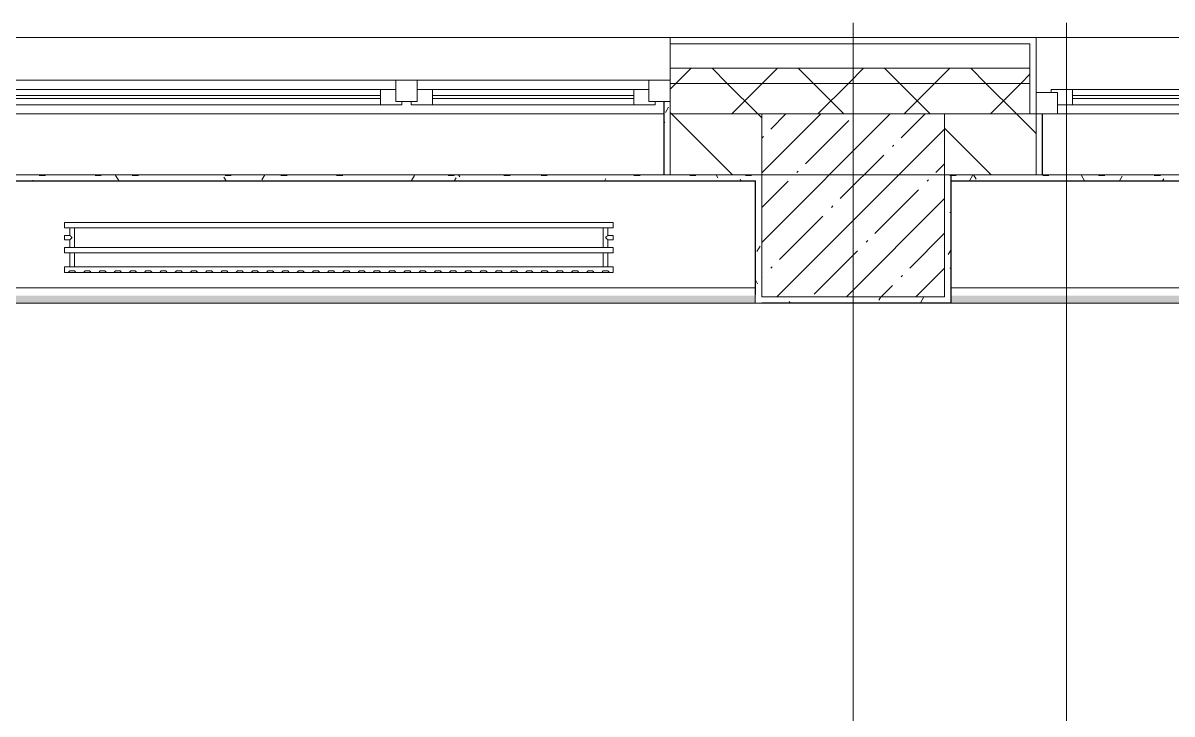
# Model space of a CAD drawing. Header units: millimetres. Extents: x -164500 to 426394, y -23753 to 102118.
# Drawn here: x 206509 to 210278, y 99671 to 101937 of the extents above; entities that cross this region are included whole.
import ezdxf

# ---------------------------------------------------------------- set-up
doc = ezdxf.new("R2010")
doc.units = ezdxf.units.MM
doc.layers.add('A-AREA-PATT-2', color=7, linetype='Continuous', lineweight=5, true_color=0xcde0ef, transparency=1)
for name, color, linetype, lineweight in [('A-FLOR', 7, 'Continuous', 9), ('A-GLAZ', 7, 'Continuous', 9), ('A-GLAZ-1', 7, 'Continuous', 5), ('A-WALL', 7, 'Continuous', 5), ('I-WALL', 7, 'Continuous', 5), ('S-COLS-1', 7, 'Continuous', 5), ('Оси', 7, 'Continuous', 9)]:
    doc.layers.add(name, color=color, linetype=linetype, lineweight=lineweight)
for name, color, linetype, lineweight, true_color in [('A-WALL-1', 9, 'Continuous', 5, 0x808080), ('A-WALL-FNSH-1', 9, 'Continuous', 5, 0x808080), ('M-EQPM-1', 7, 'Continuous', 9, 0xb2b2b2)]:
    doc.layers.add(name, color=color, linetype=linetype, lineweight=lineweight, true_color=true_color)
pattern_1 = [(45, (148772.12, 0), (-141.42136, 141.42136), []), (135, (148772.12, 0), (-141.42136, -141.42136), [])]
pattern_2 = [(0, (148772.123, 0), (243.84, 60.96), [20.117, -162.763, 20.117, -162.763, -975.36]), (0, (148772.123, 0), (243.84, 60.96), [-365.76, 20.117, -345.643, 20.117, -162.763, -426.72]), (0, (148772.123, 0), (243.84, 60.96), [-914.4, 20.117, -101.803, 20.117, -284.683]), (120, (148863.563, 30.48), (-174.71291, 180.691634), [20.117, -162.763, 20.117, -162.763, -975.36]), (120, (148863.563, 30.48), (-174.71291, 180.691634), [-365.76, 20.117, -345.643, 20.117, -162.763, -426.72]), (120, (148863.563, 30.48), (-174.71291, 180.691634), [-914.4, 20.117, -101.803, 20.117, -284.683]), (240, (148894.043, 152.4), (-69.12709, -241.651634), [20.117, -162.763, 20.117, -162.763, -975.36]), (240, (148894.043, 152.4), (-69.12709, -241.651634), [-365.76, 20.117, -345.643, 20.117, -162.763, -426.72]), (240, (148894.043, 152.4), (-69.12709, -241.651634), [-914.4, 20.117, -101.803, 20.117, -284.683])]

# ---------------------------------------------------------------- blocks, each defined once
blk = doc.blocks.new('120_Окно_СКБ_2Ст - 120_Окно_СКБ_2Ст 2700х2500 _мал створка справа_ 2-23206922-Объем проектирования 2 этажа')
at = {"layer": 'A-GLAZ'}
for p, q in [((-1350, -75), (-1350, -5)), ((-1350, -5), (-1280, -5)), ((-1280, -5), (-1280, -75)), ((450, -35), (-1280, -35)), ((-1280, -35), (-1280, -75)), ((-1230, -85), (-1230, -35)), ((400, -85), (400, -35)), ((450, -75), (450, -5)), ((450, -5), (520, -5)), ((450, -75), (450, -35)), ((520, -5), (520, -75)), ((1280, -35), (520, -35)), ((520, -35), (520, -75)), ((570, -85), (570, -35)), ((1230, -85), (1230, -35)), ((1280, -75), (1280, -5)), ((1280, -5), (1350, -5)), ((1280, -75), (1280, -35)), ((1350, -5), (1350, -75)), ((-1280, -75), (-1350, -75)), ((-1280, -75), (-1300, -75)), ((-1300, -75), (-1300, -85)), ((520, -75), (450, -75)), ((470, -75), (450, -75)), ((470, -85), (470, -75)), ((520, -75), (500, -75)), ((500, -75), (500, -85)), ((1350, -75), (1280, -75)), ((1300, -75), (1280, -75)), ((1300, -85), (1300, -75)), ((-1300, -85), (470, -85)), ((470, -85), (-1300, -85)), ((500, -85), (1300, -85)), ((1300, -85), (500, -85))]:
    blk.add_line(p, q, dxfattribs=at)
at = {"layer": 'A-GLAZ-1'}
for p, q in [((1350, -5), (-1350, -5)), ((-1330, -75), (-1301.9, -75)), ((-1230, -55), (400, -55)), ((400, -65), (-1230, -65)), ((470, -75), (500, -75)), ((570, -55), (1230, -55)), ((1230, -65), (570, -65)), ((1300, -75), (1330, -75))]:
    blk.add_line(p, q, dxfattribs=at)
blk = doc.blocks.new('120_Окно_СКБ_2Ст - 120_Окно_СКБ_2Ст 3100х2500 _мал_створка слева_-22274797-Объем проектирования 2 этажа')
at = {"layer": 'A-GLAZ'}
for p, q in [((-1550, 45), (-1550, 115)), ((-1550, 115), (-1480, 115)), ((-1480, 115), (-1480, 45)), ((650, 45), (650, 115)), ((650, 115), (720, 115)), ((720, 115), (720, 45)), ((1480, 45), (1480, 115)), ((1480, 115), (1550, 115)), ((1550, 115), (1550, 45)), ((650, 85), (-1480, 85)), ((-1480, 85), (-1480, 45)), ((-1430, 35), (-1430, 85)), ((600, 35), (600, 85)), ((650, 45), (650, 85)), ((1480, 85), (720, 85)), ((720, 85), (720, 45)), ((770, 35), (770, 85)), ((1430, 35), (1430, 85)), ((1480, 45), (1480, 85)), ((-1480, 45), (-1550, 45)), ((-1480, 45), (-1500, 45)), ((-1500, 45), (-1500, 35)), ((720, 45), (650, 45)), ((670, 45), (650, 45)), ((670, 35), (670, 45)), ((720, 45), (700, 45)), ((700, 45), (700, 35)), ((1550, 45), (1480, 45)), ((1500, 45), (1480, 45)), ((1500, 35), (1500, 45)), ((-1500, 35), (670, 35)), ((670, 35), (-1500, 35)), ((700, 35), (1500, 35)), ((1500, 35), (700, 35))]:
    blk.add_line(p, q, dxfattribs=at)
at = {"layer": 'A-GLAZ-1'}
for p, q in [((1530, 115), (-1530, 115)), ((-1550, 45), (-1500, 45)), ((-1430, 65), (600, 65)), ((600, 55), (-1430, 55)), ((670, 45), (700, 45)), ((770, 65), (1430, 65)), ((1430, 55), (770, 55)), ((1500, 45), (1550, 45))]:
    blk.add_line(p, q, dxfattribs=at)
blk = doc.blocks.new('radiator_prado_classic_z_tip_30_po exemplyaru - Classic Z Тип 30-500-V452-Объем проектирования 2 этажа')
at = {"layer": 'M-EQPM-1'}
for p, q in [((0, 228), (0, 210)), ((1800, 228), (0, 228)), ((0, 210), (0, 228)), ((0, 228), (12.5, 228)), ((12.5, 228), (37.5, 228)), ((37.5, 228), (12.5, 228)), ((12.5, 228), (37.5, 228)), ((12.5, 228), (17.5, 223)), ((12.5, 228), (17.5, 223)), ((32.5, 223), (37.5, 228)), ((37.5, 228), (32.5, 223)), ((37.5, 228), (62.5, 228)), ((62.5, 228), (87.5, 228)), ((87.5, 228), (62.5, 228)), ((62.5, 228), (87.5, 228)), ((62.5, 228), (67.5, 223)), ((62.5, 228), (67.5, 223)), ((82.5, 223), (87.5, 228)), ((87.5, 228), (82.5, 223)), ((87.5, 228), (112.5, 228)), ((112.5, 228), (137.5, 228)), ((137.5, 228), (112.5, 228)), ((112.5, 228), (137.5, 228)), ((112.5, 228), (117.5, 223)), ((112.5, 228), (117.5, 223)), ((132.5, 223), (137.5, 228)), ((137.5, 228), (132.5, 223)), ((137.5, 228), (162.5, 228)), ((162.5, 228), (187.5, 228)), ((187.5, 228), (162.5, 228)), ((162.5, 228), (187.5, 228)), ((162.5, 228), (167.5, 223)), ((162.5, 228), (167.5, 223)), ((182.5, 223), (187.5, 228)), ((187.5, 228), (182.5, 223)), ((187.5, 228), (212.5, 228)), ((212.5, 228), (237.5, 228)), ((237.5, 228), (212.5, 228)), ((212.5, 228), (237.5, 228)), ((212.5, 228), (217.5, 223)), ((212.5, 228), (217.5, 223)), ((232.5, 223), (237.5, 228)), ((237.5, 228), (232.5, 223)), ((237.5, 228), (262.5, 228)), ((262.5, 228), (287.5, 228)), ((287.5, 228), (262.5, 228)), ((262.5, 228), (287.5, 228)), ((262.5, 228), (267.5, 223)), ((262.5, 228), (267.5, 223)), ((282.5, 223), (287.5, 228)), ((287.5, 228), (282.5, 223)), ((287.5, 228), (312.5, 228)), ((312.5, 228), (337.5, 228)), ((337.5, 228), (312.5, 228)), ((312.5, 228), (337.5, 228)), ((312.5, 228), (317.5, 223)), ((312.5, 228), (317.5, 223)), ((332.5, 223), (337.5, 228)), ((337.5, 228), (332.5, 223)), ((337.5, 228), (362.5, 228)), ((362.5, 228), (387.5, 228)), ((387.5, 228), (362.5, 228)), ((362.5, 228), (387.5, 228)), ((362.5, 228), (367.5, 223)), ((362.5, 228), (367.5, 223)), ((382.5, 223), (387.5, 228)), ((387.5, 228), (382.5, 223)), ((387.5, 228), (412.5, 228)), ((412.5, 228), (437.5, 228)), ((437.5, 228), (412.5, 228)), ((412.5, 228), (437.5, 228)), ((412.5, 228), (417.5, 223)), ((412.5, 228), (417.5, 223)), ((432.5, 223), (437.5, 228)), ((437.5, 228), (432.5, 223)), ((437.5, 228), (462.5, 228)), ((462.5, 228), (487.5, 228)), ((487.5, 228), (462.5, 228)), ((462.5, 228), (487.5, 228)), ((462.5, 228), (467.5, 223)), ((462.5, 228), (467.5, 223)), ((482.5, 223), (487.5, 228)), ((487.5, 228), (482.5, 223)), ((487.5, 228), (512.5, 228)), ((512.5, 228), (537.5, 228)), ((537.5, 228), (512.5, 228)), ((512.5, 228), (537.5, 228)), ((512.5, 228), (517.5, 223)), ((512.5, 228), (517.5, 223)), ((532.5, 223), (537.5, 228)), ((537.5, 228), (532.5, 223)), ((537.5, 228), (562.5, 228)), ((562.5, 228), (587.5, 228)), ((587.5, 228), (562.5, 228)), ((562.5, 228), (587.5, 228)), ((562.5, 228), (567.5, 223)), ((562.5, 228), (567.5, 223)), ((582.5, 223), (587.5, 228)), ((587.5, 228), (582.5, 223)), ((587.5, 228), (612.5, 228)), ((612.5, 228), (637.5, 228)), ((637.5, 228), (612.5, 228)), ((612.5, 228), (637.5, 228)), ((612.5, 228), (617.5, 223)), ((612.5, 228), (617.5, 223)), ((632.5, 223), (637.5, 228)), ((637.5, 228), (632.5, 223)), ((637.5, 228), (662.5, 228)), ((662.5, 228), (687.5, 228)), ((687.5, 228), (662.5, 228)), ((662.5, 228), (687.5, 228)), ((662.5, 228), (667.5, 223)), ((662.5, 228), (667.5, 223)), ((682.5, 223), (687.5, 228)), ((687.5, 228), (682.5, 223)), ((687.5, 228), (712.5, 228)), ((712.5, 228), (737.5, 228)), ((737.5, 228), (712.5, 228)), ((712.5, 228), (737.5, 228)), ((712.5, 228), (717.5, 223)), ((712.5, 228), (717.5, 223)), ((732.5, 223), (737.5, 228)), ((737.5, 228), (732.5, 223)), ((737.5, 228), (762.5, 228)), ((762.5, 228), (787.5, 228)), ((787.5, 228), (762.5, 228)), ((762.5, 228), (787.5, 228)), ((762.5, 228), (767.5, 223)), ((762.5, 228), (767.5, 223)), ((782.5, 223), (787.5, 228)), ((787.5, 228), (782.5, 223)), ((787.5, 228), (812.5, 228)), ((812.5, 228), (837.5, 228)), ((837.5, 228), (812.5, 228)), ((812.5, 228), (837.5, 228)), ((812.5, 228), (817.5, 223)), ((812.5, 228), (817.5, 223)), ((832.5, 223), (837.5, 228)), ((837.5, 228), (832.5, 223)), ((837.5, 228), (862.5, 228)), ((862.5, 228), (887.5, 228)), ((887.5, 228), (862.5, 228)), ((862.5, 228), (887.5, 228)), ((862.5, 228), (867.5, 223)), ((862.5, 228), (867.5, 223)), ((882.5, 223), (887.5, 228)), ((887.5, 228), (882.5, 223)), ((887.5, 228), (912.5, 228)), ((912.5, 228), (937.5, 228)), ((937.5, 228), (912.5, 228)), ((912.5, 228), (937.5, 228)), ((912.5, 228), (917.5, 223)), ((912.5, 228), (917.5, 223)), ((932.5, 223), (937.5, 228)), ((937.5, 228), (932.5, 223)), ((937.5, 228), (962.5, 228)), ((962.5, 228), (987.5, 228)), ((987.5, 228), (962.5, 228)), ((962.5, 228), (987.5, 228)), ((962.5, 228), (967.5, 223)), ((962.5, 228), (967.5, 223)), ((982.5, 223), (987.5, 228)), ((987.5, 228), (982.5, 223)), ((987.5, 228), (1012.5, 228)), ((1012.5, 228), (1037.5, 228)), ((1037.5, 228), (1012.5, 228)), ((1012.5, 228), (1037.5, 228)), ((1012.5, 228), (1017.5, 223)), ((1012.5, 228), (1017.5, 223)), ((1032.5, 223), (1037.5, 228)), ((1037.5, 228), (1032.5, 223)), ((1037.5, 228), (1062.5, 228)), ((1062.5, 228), (1087.5, 228)), ((1087.5, 228), (1062.5, 228)), ((1062.5, 228), (1087.5, 228)), ((1062.5, 228), (1067.5, 223)), ((1062.5, 228), (1067.5, 223)), ((1082.5, 223), (1087.5, 228)), ((1087.5, 228), (1082.5, 223)), ((1087.5, 228), (1112.5, 228)), ((1112.5, 228), (1137.5, 228)), ((1137.5, 228), (1112.5, 228)), ((1112.5, 228), (1137.5, 228)), ((1112.5, 228), (1117.5, 223)), ((1112.5, 228), (1117.5, 223)), ((1132.5, 223), (1137.5, 228)), ((1137.5, 228), (1132.5, 223)), ((1137.5, 228), (1162.5, 228)), ((1162.5, 228), (1187.5, 228)), ((1187.5, 228), (1162.5, 228)), ((1162.5, 228), (1187.5, 228)), ((1162.5, 228), (1167.5, 223)), ((1162.5, 228), (1167.5, 223)), ((1182.5, 223), (1187.5, 228)), ((1187.5, 228), (1182.5, 223)), ((1187.5, 228), (1212.5, 228)), ((1212.5, 228), (1237.5, 228)), ((1237.5, 228), (1212.5, 228)), ((1212.5, 228), (1237.5, 228)), ((1212.5, 228), (1217.5, 223)), ((1212.5, 228), (1217.5, 223)), ((1232.5, 223), (1237.5, 228)), ((1237.5, 228), (1232.5, 223)), ((1237.5, 228), (1262.5, 228)), ((1262.5, 228), (1287.5, 228)), ((1287.5, 228), (1262.5, 228)), ((1262.5, 228), (1287.5, 228)), ((1262.5, 228), (1267.5, 223)), ((1262.5, 228), (1267.5, 223)), ((1282.5, 223), (1287.5, 228)), ((1287.5, 228), (1282.5, 223)), ((1287.5, 228), (1312.5, 228)), ((1312.5, 228), (1337.5, 228)), ((1337.5, 228), (1312.5, 228)), ((1312.5, 228), (1337.5, 228)), ((1312.5, 228), (1317.5, 223)), ((1312.5, 228), (1317.5, 223)), ((1332.5, 223), (1337.5, 228)), ((1337.5, 228), (1332.5, 223)), ((1337.5, 228), (1362.5, 228)), ((1362.5, 228), (1387.5, 228)), ((1387.5, 228), (1362.5, 228)), ((1362.5, 228), (1387.5, 228)), ((1362.5, 228), (1367.5, 223)), ((1362.5, 228), (1367.5, 223)), ((1382.5, 223), (1387.5, 228)), ((1387.5, 228), (1382.5, 223)), ((1387.5, 228), (1412.5, 228)), ((1412.5, 228), (1437.5, 228)), ((1437.5, 228), (1412.5, 228)), ((1412.5, 228), (1437.5, 228)), ((1412.5, 228), (1417.5, 223)), ((1412.5, 228), (1417.5, 223)), ((1432.5, 223), (1437.5, 228)), ((1437.5, 228), (1432.5, 223)), ((1437.5, 228), (1462.5, 228)), ((1462.5, 228), (1487.5, 228)), ((1487.5, 228), (1462.5, 228)), ((1462.5, 228), (1487.5, 228)), ((1462.5, 228), (1467.5, 223)), ((1462.5, 228), (1467.5, 223)), ((1482.5, 223), (1487.5, 228)), ((1487.5, 228), (1482.5, 223)), ((1487.5, 228), (1512.5, 228)), ((1512.5, 228), (1537.5, 228)), ((1537.5, 228), (1512.5, 228)), ((1512.5, 228), (1537.5, 228)), ((1512.5, 228), (1517.5, 223)), ((1512.5, 228), (1517.5, 223)), ((1532.5, 223), (1537.5, 228)), ((1537.5, 228), (1532.5, 223)), ((1537.5, 228), (1562.5, 228)), ((1562.5, 228), (1587.5, 228)), ((1587.5, 228), (1562.5, 228)), ((1562.5, 228), (1587.5, 228)), ((1562.5, 228), (1567.5, 223)), ((1562.5, 228), (1567.5, 223)), ((1582.5, 223), (1587.5, 228)), ((1587.5, 228), (1582.5, 223)), ((1587.5, 228), (1612.5, 228)), ((1612.5, 228), (1637.5, 228)), ((1637.5, 228), (1612.5, 228)), ((1612.5, 228), (1637.5, 228)), ((1612.5, 228), (1617.5, 223)), ((1612.5, 228), (1617.5, 223)), ((1632.5, 223), (1637.5, 228)), ((1637.5, 228), (1632.5, 223)), ((1637.5, 228), (1662.5, 228)), ((1662.5, 228), (1687.5, 228)), ((1687.5, 228), (1662.5, 228)), ((1662.5, 228), (1687.5, 228)), ((1662.5, 228), (1667.5, 223)), ((1662.5, 228), (1667.5, 223)), ((1682.5, 223), (1687.5, 228)), ((1687.5, 228), (1682.5, 223)), ((1687.5, 228), (1712.5, 228)), ((1712.5, 228), (1737.5, 228)), ((1737.5, 228), (1712.5, 228)), ((1712.5, 228), (1737.5, 228)), ((1712.5, 228), (1717.5, 223)), ((1712.5, 228), (1717.5, 223)), ((1732.5, 223), (1737.5, 228)), ((1737.5, 228), (1732.5, 223)), ((1737.5, 228), (1762.5, 228)), ((1762.5, 228), (1787.5, 228)), ((1787.5, 228), (1762.5, 228)), ((1762.5, 228), (1787.5, 228)), ((1762.5, 228), (1767.5, 223)), ((1762.5, 228), (1767.5, 223)), ((1782.5, 223), (1787.5, 228)), ((1787.5, 228), (1782.5, 223)), ((1787.5, 228), (1800, 228)), ((1800, 210), (1800, 228)), ((1800, 228), (1800, 210)), ((0, 210), (1800, 210)), ((17.8, 210), (0, 210)), ((32.5, 223), (17.5, 223)), ((17.5, 223), (32.5, 223)), ((17.5, 210), (17.5, 164)), ((17.5, 210), (17.5, 164)), ((17.8, 210), (17.5, 210)), ((17.5, 210), (17.8, 210)), ((17.8, 210), (17.5, 210)), ((17.5, 210), (19.7, 210)), ((32.2, 210), (17.8, 210)), ((17.8, 210), (32.2, 210)), ((32.2, 210), (17.8, 210)), ((19.7, 210), (32.5, 210)), ((32.5, 210), (32.2, 210)), ((32.2, 210), (32.5, 210)), ((32.5, 210), (32.2, 210)), ((1767.8, 210), (32.2, 210)), ((32.5, 164), (32.5, 210)), ((32.5, 164), (32.5, 210)), ((82.5, 223), (67.5, 223)), ((67.5, 223), (82.5, 223)), ((132.5, 223), (117.5, 223)), ((117.5, 223), (132.5, 223)), ((182.5, 223), (167.5, 223)), ((167.5, 223), (182.5, 223)), ((232.5, 223), (217.5, 223)), ((217.5, 223), (232.5, 223)), ((282.5, 223), (267.5, 223)), ((267.5, 223), (282.5, 223)), ((332.5, 223), (317.5, 223)), ((317.5, 223), (332.5, 223)), ((382.5, 223), (367.5, 223)), ((367.5, 223), (382.5, 223)), ((432.5, 223), (417.5, 223)), ((417.5, 223), (432.5, 223)), ((482.5, 223), (467.5, 223)), ((467.5, 223), (482.5, 223)), ((532.5, 223), (517.5, 223)), ((517.5, 223), (532.5, 223)), ((582.5, 223), (567.5, 223)), ((567.5, 223), (582.5, 223)), ((632.5, 223), (617.5, 223)), ((617.5, 223), (632.5, 223)), ((682.5, 223), (667.5, 223)), ((667.5, 223), (682.5, 223)), ((732.5, 223), (717.5, 223)), ((717.5, 223), (732.5, 223)), ((782.5, 223), (767.5, 223)), ((767.5, 223), (782.5, 223)), ((832.5, 223), (817.5, 223)), ((817.5, 223), (832.5, 223)), ((882.5, 223), (867.5, 223)), ((867.5, 223), (882.5, 223)), ((932.5, 223), (917.5, 223)), ((917.5, 223), (932.5, 223)), ((982.5, 223), (967.5, 223)), ((967.5, 223), (982.5, 223)), ((1032.5, 223), (1017.5, 223)), ((1017.5, 223), (1032.5, 223)), ((1082.5, 223), (1067.5, 223)), ((1067.5, 223), (1082.5, 223)), ((1132.5, 223), (1117.5, 223)), ((1117.5, 223), (1132.5, 223)), ((1182.5, 223), (1167.5, 223)), ((1167.5, 223), (1182.5, 223)), ((1232.5, 223), (1217.5, 223)), ((1217.5, 223), (1232.5, 223)), ((1282.5, 223), (1267.5, 223)), ((1267.5, 223), (1282.5, 223)), ((1332.5, 223), (1317.5, 223)), ((1317.5, 223), (1332.5, 223)), ((1382.5, 223), (1367.5, 223)), ((1367.5, 223), (1382.5, 223)), ((1432.5, 223), (1417.5, 223)), ((1417.5, 223), (1432.5, 223)), ((1482.5, 223), (1467.5, 223)), ((1467.5, 223), (1482.5, 223)), ((1532.5, 223), (1517.5, 223)), ((1517.5, 223), (1532.5, 223)), ((1582.5, 223), (1567.5, 223)), ((1567.5, 223), (1582.5, 223)), ((1632.5, 223), (1617.5, 223)), ((1617.5, 223), (1632.5, 223)), ((1682.5, 223), (1667.5, 223)), ((1667.5, 223), (1682.5, 223)), ((1732.5, 223), (1717.5, 223)), ((1717.5, 223), (1732.5, 223)), ((1782.5, 223), (1767.5, 223)), ((1767.5, 223), (1782.5, 223)), ((1767.5, 210), (1767.5, 164)), ((1767.5, 210), (1767.5, 164)), ((1767.8, 210), (1767.5, 210)), ((1767.5, 210), (1778.7, 210)), ((1767.8, 210), (1767.5, 210)), ((1767.5, 210), (1767.8, 210)), ((1782.2, 210), (1767.8, 210)), ((1782.2, 210), (1767.8, 210)), ((1767.8, 210), (1782.2, 210)), ((1778.7, 210), (1782.5, 210)), ((1782.5, 210), (1782.2, 210)), ((1782.5, 210), (1782.2, 210)), ((1782.2, 210), (1782.5, 210)), ((1800, 210), (1782.2, 210)), ((1782.5, 164), (1782.5, 210)), ((1782.5, 164), (1782.5, 210)), ((1800, 164), (0, 164)), ((0, 164), (0, 146)), ((0, 146), (0, 164)), ((0, 164), (17.8, 164)), ((17.8, 164), (17.5, 164)), ((17.5, 164), (17.8, 164)), ((17.8, 164), (17.5, 164)), ((17.5, 164), (17.8, 164)), ((32.2, 164), (17.8, 164)), ((17.8, 164), (32.2, 164)), ((32.2, 164), (17.8, 164)), ((17.8, 164), (18.5, 164)), ((18.5, 164), (19.7, 164)), ((19.7, 164), (21.3, 164)), ((21.3, 164), (23.1, 164)), ((23.1, 164), (25, 164)), ((25, 164), (26.9, 164)), ((26.9, 164), (28.8, 164)), ((28.8, 164), (30.3, 164)), ((30.3, 164), (31.5, 164)), ((31.5, 164), (32.5, 164)), ((32.5, 164), (32.2, 164)), ((32.2, 164), (32.5, 164)), ((32.5, 164), (32.2, 164)), ((32.2, 164), (1767.8, 164)), ((1767.8, 164), (1767.5, 164)), ((1767.5, 164), (1773.1, 164)), ((1767.8, 164), (1767.5, 164)), ((1767.5, 164), (1767.8, 164)), ((1782.2, 164), (1767.8, 164)), ((1782.2, 164), (1767.8, 164)), ((1767.8, 164), (1782.2, 164)), ((1773.1, 164), (1782.5, 164)), ((1782.5, 164), (1782.2, 164)), ((1782.5, 164), (1782.2, 164)), ((1782.2, 164), (1782.5, 164)), ((1782.2, 164), (1800, 164)), ((1800, 146), (1800, 164)), ((1800, 164), (1800, 146)), ((0, 146), (1800, 146)), ((18.5, 146), (0, 146)), ((17.5, 121.5), (0, 121.5)), ((17.5, 121.5), (0, 121.5)), ((0, 121.5), (0, 120.5)), ((0, 106.5), (0, 121.5)), ((0, 120.5), (0, 107.5)), ((0, 120.5), (0, 119.3)), ((0, 114), (0, 120.5)), ((0, 120.5), (0, 120.5)), ((0, 119.3), (0, 117.8)), ((0, 117.8), (0, 114)), ((0, 114), (0, 110.3)), ((0, 108.7), (0, 114)), ((17.5, 146), (17.5, 121.5)), ((17.5, 146), (17.5, 121.5)), ((17.5, 146), (18.5, 146)), ((18.5, 146), (17.5, 146)), ((17.5, 146), (17.8, 146)), ((17.8, 146), (17.5, 146)), ((17.8, 146), (18.5, 146)), ((19.7, 146), (17.8, 146)), ((18.5, 146), (32.2, 146)), ((32.2, 146), (18.5, 146)), ((18.5, 146), (32.2, 146)), ((32.5, 146), (19.7, 146)), ((32.2, 146), (32.5, 146)), ((32.5, 146), (32.2, 146)), ((32.2, 146), (32.5, 146)), ((1767.8, 146), (32.2, 146)), ((32.5, 82), (32.5, 146)), ((32.5, 82), (32.5, 146)), ((1767.5, 146), (1767.5, 82)), ((1767.5, 146), (1767.5, 82)), ((1767.5, 146), (1767.8, 146)), ((1776.9, 146), (1767.5, 146)), ((1767.5, 146), (1767.8, 146)), ((1767.8, 146), (1767.5, 146)), ((1767.8, 146), (1781.5, 146)), ((1767.8, 146), (1781.5, 146)), ((1781.5, 146), (1767.8, 146)), ((1782.5, 146), (1776.9, 146)), ((1781.5, 146), (1782.2, 146)), ((1781.5, 146), (1782.5, 146)), ((1782.5, 146), (1781.5, 146)), ((1800, 146), (1781.5, 146)), ((1782.2, 146), (1782.5, 146)), ((1782.5, 121.5), (1782.5, 146)), ((1782.5, 121.5), (1782.5, 146)), ((1800, 121.5), (1782.5, 121.5)), ((1800, 121.5), (1782.5, 121.5)), ((1800, 121.5), (1800, 106.5)), ((1800, 120.5), (1800, 121.5)), ((1800, 121.5), (1800, 120.5)), ((1800, 120.5), (1800, 121.5)), ((1800, 112.1), (1800, 120.5)), ((1800, 120.5), (1800, 119.3)), ((1800, 107.5), (1800, 120.5)), ((1800, 119.3), (1800, 107.5)), ((0, 110.3), (0, 108.7)), ((0, 108.7), (0, 107.5)), ((0, 107.5), (0, 108.7)), ((0, 107.5), (0, 106.5)), ((0, 107.5), (0, 107.5)), ((0, 106.5), (17.5, 106.5)), ((0, 106.5), (17.5, 106.5)), ((1800, 82), (0, 82)), ((0, 82), (0, 64)), ((0, 64), (0, 82)), ((0, 82), (18.5, 82)), ((17.5, 106.5), (17.5, 82)), ((17.5, 106.5), (17.5, 82)), ((18.5, 82), (17.5, 82)), ((17.5, 82), (18.5, 82)), ((17.8, 82), (17.5, 82)), ((17.5, 82), (18.5, 82)), ((18.5, 82), (17.8, 82)), ((32.2, 82), (18.5, 82)), ((18.5, 82), (32.2, 82)), ((32.2, 82), (18.5, 82)), ((18.5, 82), (19.7, 82)), ((19.7, 82), (32.2, 82)), ((32.5, 82), (32.2, 82)), ((32.2, 82), (32.5, 82)), ((32.5, 82), (32.2, 82)), ((32.2, 82), (32.5, 82)), ((32.2, 82), (1767.8, 82)), ((1767.8, 82), (1767.5, 82)), ((1767.5, 82), (1768.5, 82)), ((1767.8, 82), (1767.5, 82)), ((1767.5, 82), (1767.8, 82)), ((1781.5, 82), (1767.8, 82)), ((1781.5, 82), (1767.8, 82)), ((1767.8, 82), (1781.5, 82)), ((1768.5, 82), (1776.9, 82)), ((1776.9, 82), (1782.5, 82)), ((1782.5, 82), (1781.5, 82)), ((1782.2, 82), (1781.5, 82)), ((1781.5, 82), (1782.5, 82)), ((1781.5, 82), (1800, 82)), ((1782.5, 82), (1782.2, 82)), ((1782.5, 82), (1782.5, 106.5)), ((1782.5, 106.5), (1800, 106.5)), ((1782.5, 82), (1782.5, 106.5)), ((1782.5, 106.5), (1800, 106.5)), ((1800, 107.5), (1800, 112.1)), ((1800, 106.5), (1800, 107.5)), ((1800, 107.5), (1800, 106.5)), ((1800, 106.5), (1800, 107.5)), ((1800, 64), (1800, 82)), ((1800, 82), (1800, 64)), ((1800, 64), (0, 64)), ((0, 64), (1800, 64))]:
    blk.add_line(p, q, dxfattribs=at)
for points, knots in [([(18.5, 120.5), (18.4, 120.6), (18.3, 120.7), (18.1, 120.9), (17.9, 121.1), (17.8, 121.2), (17.7, 121.3), (17.5, 121.5), (17.5, 121.5), (17.5, 121.5)], [0.7142857, 0.7142857, 0.7142857, 0.7142857, 0.75, 0.7857143, 0.8214286, 0.8571429, 0.8928571, 0.9285714, 1, 1, 1, 1]), ([(17.5, 121.5), (17.5, 121.5), (17.5, 121.5), (17.7, 121.3), (17.8, 121.2), (17.9, 121.1), (18.1, 120.9), (18.3, 120.7), (18.4, 120.6), (18.5, 120.5)], [0, 0, 0, 0, 0.0714286, 0.1071429, 0.1428571, 0.1785714, 0.2142857, 0.25, 0.2857143, 0.2857143, 0.2857143, 0.2857143]), ([(17.5, 121.5), (17.5, 121.5), (17.5, 121.5), (17.7, 121.3), (17.8, 121.2), (17.9, 121.1), (18.1, 120.9), (18.3, 120.7), (18.4, 120.6), (18.5, 120.5)], [0, 0, 0, 0, 0.0714286, 0.1071429, 0.1428571, 0.1785714, 0.2142857, 0.25, 0.2857143, 0.2857143, 0.2857143, 0.2857143]), ([(25, 114), (24.5, 114.5), (23.6, 115.4), (22.4, 116.6), (21.6, 117.4), (21.1, 117.9), (20.8, 118.2), (20.5, 118.5), (20.2, 118.8), (19.8, 119.1), (19.6, 119.4), (19.3, 119.7), (19, 120), (18.7, 120.3), (18.5, 120.5), (18.3, 120.7), (18.1, 120.9), (17.9, 121.1), (17.8, 121.2), (17.7, 121.3), (17.5, 121.5), (17.5, 121.5), (17.5, 121.5)], [0, 0, 0, 0, 0.142857, 0.285714, 0.357143, 0.392857, 0.428571, 0.464286, 0.5, 0.535714, 0.571429, 0.607143, 0.642857, 0.678571, 0.714286, 0.75, 0.785714, 0.821429, 0.857143, 0.892857, 0.928571, 1, 1, 1, 1]), ([(17.5, 106.5), (17.5, 106.5), (17.5, 106.5), (17.7, 106.7), (17.8, 106.8), (17.9, 106.9), (18.1, 107.1), (18.3, 107.3), (18.5, 107.5), (18.7, 107.7), (19, 108), (19.3, 108.3), (19.6, 108.6), (19.8, 108.9), (20.3, 109.3), (20.7, 109.7), (21.1, 110.1), (21.6, 110.6), (22.4, 111.4), (23.6, 112.6), (24.5, 113.5), (25, 114)], [0, 0, 0, 0, 0.071429, 0.107143, 0.142857, 0.178571, 0.214286, 0.25, 0.285714, 0.321429, 0.357143, 0.392857, 0.428571, 0.464286, 0.5, 0.571429, 0.607143, 0.642857, 0.714286, 0.857143, 1, 1, 1, 1]), ([(22.1, 116.9), (21.9, 117.1), (21.6, 117.4), (21.1, 117.9), (20.8, 118.2), (20.5, 118.5), (20.2, 118.8), (19.9, 119.2), (19.7, 119.3), (19.6, 119.4)], [0.2857143, 0.2857143, 0.2857143, 0.2857143, 0.3571429, 0.3928571, 0.4285714, 0.4642857, 0.5, 0.5357143, 0.5714286, 0.5714286, 0.5714286, 0.5714286]), ([(19.6, 119.4), (19.7, 119.3), (19.9, 119.2), (20.3, 118.7), (20.7, 118.3), (21.1, 117.9), (21.6, 117.4), (21.9, 117.1), (22.1, 116.9)], [0.4285714, 0.4285714, 0.4285714, 0.4285714, 0.4642857, 0.5, 0.5714286, 0.6071429, 0.6428571, 0.7142857, 0.7142857, 0.7142857, 0.7142857]), ([(19.6, 119.4), (19.7, 119.3), (19.8, 119.1), (20.3, 118.7), (20.7, 118.3), (21.1, 117.9), (21.6, 117.4), (21.9, 117.1), (22.1, 116.9)], [0.4285714, 0.4285714, 0.4285714, 0.4285714, 0.4642857, 0.5, 0.5714286, 0.6071429, 0.6428571, 0.7142857, 0.7142857, 0.7142857, 0.7142857]), ([(1775, 114), (1775.5, 114.5), (1776.4, 115.4), (1777.6, 116.6), (1778.4, 117.4), (1778.9, 117.9), (1779.2, 118.2), (1779.5, 118.5), (1779.8, 118.8), (1780.1, 119.2), (1780.4, 119.4), (1780.7, 119.7), (1781, 120), (1781.3, 120.3), (1781.5, 120.5), (1781.7, 120.7), (1781.9, 120.9), (1782.1, 121.1), (1782.2, 121.2), (1782.3, 121.3), (1782.5, 121.5), (1782.5, 121.5), (1782.5, 121.5)], [0, 0, 0, 0, 0.142857, 0.285714, 0.357143, 0.392857, 0.428571, 0.464286, 0.5, 0.535714, 0.571429, 0.607143, 0.642857, 0.678571, 0.714286, 0.75, 0.785714, 0.821429, 0.857143, 0.892857, 0.928571, 1, 1, 1, 1]), ([(1782.5, 106.5), (1782.5, 106.5), (1782.5, 106.5), (1782.3, 106.7), (1782.2, 106.8), (1782.1, 106.9), (1781.9, 107.1), (1781.7, 107.3), (1781.5, 107.5), (1781.3, 107.7), (1781, 108), (1780.7, 108.3), (1780.4, 108.6), (1780.1, 108.8), (1779.7, 109.3), (1779.3, 109.7), (1778.9, 110.1), (1778.4, 110.6), (1777.6, 111.4), (1776.4, 112.6), (1775.5, 113.5), (1775, 114)], [0, 0, 0, 0, 0.071429, 0.107143, 0.142857, 0.178571, 0.214286, 0.25, 0.285714, 0.321429, 0.357143, 0.392857, 0.428571, 0.464286, 0.5, 0.571429, 0.607143, 0.642857, 0.714286, 0.857143, 1, 1, 1, 1]), ([(1780.4, 119.4), (1780.3, 119.3), (1780.1, 119.2), (1779.7, 118.7), (1779.3, 118.3), (1778.9, 117.9), (1778.4, 117.4), (1778.1, 117.1), (1777.9, 116.9)], [0.4285714, 0.4285714, 0.4285714, 0.4285714, 0.4642857, 0.5, 0.5714286, 0.6071429, 0.6428571, 0.7142857, 0.7142857, 0.7142857, 0.7142857]), ([(1780.4, 119.4), (1780.3, 119.3), (1780.1, 119.2), (1779.7, 118.7), (1779.3, 118.3), (1778.9, 117.9), (1778.4, 117.4), (1778.1, 117.1), (1777.9, 116.9)], [0.4285714, 0.4285714, 0.4285714, 0.4285714, 0.4642857, 0.5, 0.5714286, 0.6071429, 0.6428571, 0.7142857, 0.7142857, 0.7142857, 0.7142857]), ([(1777.9, 116.9), (1778.1, 117.1), (1778.4, 117.4), (1778.9, 117.9), (1779.2, 118.2), (1779.5, 118.5), (1779.8, 118.8), (1780.1, 119.2), (1780.3, 119.3), (1780.4, 119.4)], [0.2857143, 0.2857143, 0.2857143, 0.2857143, 0.3571429, 0.3928571, 0.4285714, 0.4642857, 0.5, 0.5357143, 0.5714286, 0.5714286, 0.5714286, 0.5714286]), ([(1782.5, 121.5), (1782.5, 121.5), (1782.5, 121.5), (1782.3, 121.3), (1782.2, 121.2), (1782.1, 121.1), (1781.9, 120.9), (1781.7, 120.7), (1781.6, 120.6), (1781.5, 120.5)], [0, 0, 0, 0, 0.0714286, 0.1071429, 0.1428571, 0.1785714, 0.2142857, 0.25, 0.2857143, 0.2857143, 0.2857143, 0.2857143]), ([(1782.5, 121.5), (1782.5, 121.5), (1782.5, 121.5), (1782.3, 121.3), (1782.2, 121.2), (1782.1, 121.1), (1781.9, 120.9), (1781.7, 120.7), (1781.6, 120.6), (1781.5, 120.5)], [0, 0, 0, 0, 0.0714286, 0.1071429, 0.1428571, 0.1785714, 0.2142857, 0.25, 0.2857143, 0.2857143, 0.2857143, 0.2857143]), ([(1781.5, 120.5), (1781.6, 120.6), (1781.7, 120.7), (1781.9, 120.9), (1782.1, 121.1), (1782.2, 121.2), (1782.3, 121.3), (1782.5, 121.5), (1782.5, 121.5), (1782.5, 121.5)], [0.7142857, 0.7142857, 0.7142857, 0.7142857, 0.75, 0.7857143, 0.8214286, 0.8571429, 0.8928571, 0.9285714, 1, 1, 1, 1]), ([(17.5, 106.5), (17.5, 106.5), (17.5, 106.5), (17.7, 106.7), (17.8, 106.8), (17.9, 106.9), (18.1, 107.1), (18.3, 107.3), (18.4, 107.4), (18.5, 107.5)], [0, 0, 0, 0, 0.0714286, 0.1071429, 0.1428571, 0.1785714, 0.2142857, 0.25, 0.2857143, 0.2857143, 0.2857143, 0.2857143]), ([(18.5, 107.5), (18.4, 107.4), (18.3, 107.3), (18.1, 107.1), (17.9, 106.9), (17.8, 106.8), (17.7, 106.7), (17.5, 106.5), (17.5, 106.5), (17.5, 106.5)], [0.7142857, 0.7142857, 0.7142857, 0.7142857, 0.75, 0.7857143, 0.8214286, 0.8571429, 0.8928571, 0.9285714, 1, 1, 1, 1]), ([(18.5, 107.5), (18.4, 107.4), (18.3, 107.3), (18.1, 107.1), (17.9, 106.9), (17.8, 106.8), (17.7, 106.7), (17.5, 106.5), (17.5, 106.5), (17.5, 106.5)], [0.7142857, 0.7142857, 0.7142857, 0.7142857, 0.75, 0.7857143, 0.8214286, 0.8571429, 0.8928571, 0.9285714, 1, 1, 1, 1]), ([(19.6, 108.6), (19.7, 108.7), (19.9, 108.8), (20.3, 109.3), (20.7, 109.7), (21.1, 110.1), (21.6, 110.6), (21.9, 110.9), (22.1, 111.1)], [0.4285714, 0.4285714, 0.4285714, 0.4285714, 0.4642857, 0.5, 0.5714286, 0.6071429, 0.6428571, 0.7142857, 0.7142857, 0.7142857, 0.7142857]), ([(22.1, 111.1), (21.9, 110.9), (21.6, 110.6), (21.1, 110.1), (20.8, 109.8), (20.5, 109.5), (20.2, 109.2), (19.9, 108.8), (19.7, 108.7), (19.6, 108.6)], [0.2857143, 0.2857143, 0.2857143, 0.2857143, 0.3571429, 0.3928571, 0.4285714, 0.4642857, 0.5, 0.5357143, 0.5714286, 0.5714286, 0.5714286, 0.5714286]), ([(22.1, 111.1), (21.9, 110.9), (21.6, 110.6), (21.1, 110.1), (20.8, 109.8), (20.5, 109.5), (20.2, 109.2), (19.8, 108.9), (19.7, 108.7), (19.6, 108.6)], [0.2857143, 0.2857143, 0.2857143, 0.2857143, 0.3571429, 0.3928571, 0.4285714, 0.4642857, 0.5, 0.5357143, 0.5714286, 0.5714286, 0.5714286, 0.5714286]), ([(1777.9, 111.1), (1778.1, 110.9), (1778.4, 110.6), (1778.9, 110.1), (1779.2, 109.8), (1779.5, 109.5), (1779.8, 109.2), (1780.1, 108.8), (1780.3, 108.7), (1780.4, 108.6)], [0.2857143, 0.2857143, 0.2857143, 0.2857143, 0.3571429, 0.3928571, 0.4285714, 0.4642857, 0.5, 0.5357143, 0.5714286, 0.5714286, 0.5714286, 0.5714286]), ([(1777.9, 111.1), (1778.1, 110.9), (1778.4, 110.6), (1778.9, 110.1), (1779.1, 109.9), (1779.2, 109.8)], [0.2857143, 0.2857143, 0.2857143, 0.2857143, 0.3571429, 0.3928571, 0.4285714, 0.4285714, 0.4285714, 0.4285714]), ([(1780.4, 108.6), (1780.3, 108.7), (1780.1, 108.8), (1779.7, 109.3), (1779.3, 109.7), (1778.9, 110.1), (1778.4, 110.6), (1778.1, 110.9), (1777.9, 111.1)], [0.4285714, 0.4285714, 0.4285714, 0.4285714, 0.4642857, 0.5, 0.5714286, 0.6071429, 0.6428571, 0.7142857, 0.7142857, 0.7142857, 0.7142857]), ([(1781.5, 107.5), (1781.6, 107.4), (1781.7, 107.3), (1781.9, 107.1), (1782.1, 106.9), (1782.2, 106.8), (1782.3, 106.7), (1782.5, 106.5), (1782.5, 106.5), (1782.5, 106.5)], [0.7142857, 0.7142857, 0.7142857, 0.7142857, 0.75, 0.7857143, 0.8214286, 0.8571429, 0.8928571, 0.9285714, 1, 1, 1, 1]), ([(1781.5, 107.5), (1781.6, 107.4), (1781.7, 107.3), (1781.9, 107.1), (1782.1, 106.9), (1782.2, 106.8), (1782.3, 106.7), (1782.5, 106.5), (1782.5, 106.5), (1782.5, 106.5)], [0.7142857, 0.7142857, 0.7142857, 0.7142857, 0.75, 0.7857143, 0.8214286, 0.8571429, 0.8928571, 0.9285714, 1, 1, 1, 1]), ([(1782.5, 106.5), (1782.5, 106.5), (1782.5, 106.5), (1782.3, 106.7), (1782.2, 106.8), (1782.1, 106.9), (1781.9, 107.1), (1781.7, 107.3), (1781.6, 107.4), (1781.5, 107.5)], [0, 0, 0, 0, 0.0714286, 0.1071429, 0.1428571, 0.1785714, 0.2142857, 0.25, 0.2857143, 0.2857143, 0.2857143, 0.2857143])]:
    blk.add_open_spline(points, degree=3, knots=knots, dxfattribs=at)
for points in [[(19.6, 119.4), (19.5, 119.5), (19.3, 119.7), (19, 120), (18.7, 120.3), (18.6, 120.4), (18.5, 120.5)], [(18.5, 120.5), (18.6, 120.4), (18.7, 120.3), (19, 120), (19.3, 119.7), (19.5, 119.5), (19.6, 119.4)], [(18.5, 120.5), (18.6, 120.4), (18.7, 120.3), (19, 120), (19.3, 119.7), (19.5, 119.5), (19.6, 119.4)], [(25, 114), (24.5, 114.5), (23.6, 115.4), (22.6, 116.4), (22.1, 116.9)], [(22.1, 116.9), (22.6, 116.4), (23.6, 115.4), (24.5, 114.5), (25, 114)], [(22.1, 116.9), (22.6, 116.4), (23.6, 115.4), (24.5, 114.5), (25, 114)], [(22.1, 111.1), (22.6, 111.6), (23.6, 112.6), (24.5, 113.5), (25, 114)], [(25, 114), (24.5, 113.5), (23.6, 112.6), (22.6, 111.6), (22.1, 111.1)], [(25, 114), (24.5, 113.5), (23.6, 112.6), (22.6, 111.6), (22.1, 111.1)], [(1777.9, 116.9), (1777.4, 116.4), (1776.4, 115.4), (1775.5, 114.5), (1775, 114)], [(1777.9, 116.9), (1777.4, 116.4), (1776.4, 115.4), (1775.5, 114.5), (1775, 114)], [(1775, 114), (1775.5, 114.5), (1776.4, 115.4), (1777.4, 116.4), (1777.9, 116.9)], [(1775, 114), (1775.5, 113.5), (1776.4, 112.6), (1777.4, 111.6), (1777.9, 111.1)], [(1775, 114), (1775.5, 113.5), (1776.4, 112.6), (1777.4, 111.6), (1777.9, 111.1)], [(1777.9, 111.1), (1777.4, 111.6), (1776.4, 112.6), (1775.5, 113.5), (1775, 114)], [(1781.5, 120.5), (1781.4, 120.4), (1781.3, 120.3), (1781, 120), (1780.7, 119.7), (1780.5, 119.5), (1780.4, 119.4)], [(1781.5, 120.5), (1781.4, 120.4), (1781.3, 120.3), (1781, 120), (1780.7, 119.7), (1780.5, 119.5), (1780.4, 119.4)], [(1780.4, 119.4), (1780.5, 119.5), (1780.7, 119.7), (1781, 120), (1781.3, 120.3), (1781.4, 120.4), (1781.5, 120.5)], [(18.5, 107.5), (18.6, 107.6), (18.7, 107.7), (19, 108), (19.3, 108.3), (19.5, 108.5), (19.6, 108.6)], [(19.6, 108.6), (19.5, 108.5), (19.3, 108.3), (19, 108), (18.7, 107.7), (18.6, 107.6), (18.5, 107.5)], [(19.6, 108.6), (19.5, 108.5), (19.3, 108.3), (19, 108), (18.7, 107.7), (18.6, 107.6), (18.5, 107.5)], [(1779.2, 109.8), (1779.3, 109.7), (1779.5, 109.5), (1779.8, 109.2), (1780.1, 108.8), (1780.3, 108.7), (1780.4, 108.6)], [(1780.4, 108.6), (1780.5, 108.5), (1780.7, 108.3), (1781, 108), (1781.3, 107.7), (1781.4, 107.6), (1781.5, 107.5)], [(1780.4, 108.6), (1780.5, 108.5), (1780.7, 108.3), (1781, 108), (1781.3, 107.7), (1781.4, 107.6), (1781.5, 107.5)], [(1781.5, 107.5), (1781.4, 107.6), (1781.3, 107.7), (1781, 108), (1780.7, 108.3), (1780.5, 108.5), (1780.4, 108.6)]]:
    blk.add_open_spline(points, degree=3, dxfattribs=at)
blk = doc.blocks.new('2floor')
at = {"layer": 'A-AREA-PATT-2'}
h = blk.add_hatch(color=256, dxfattribs=at)
h.paths.add_polyline_path([(209567.6, 26479), (214911.6, 26480), (214911.6, 26504), (209553.1, 26504), (209553.5, 26479), (209562, 26479)])
h.paths.add_polyline_path([(205726.7, 26479), (208911.6, 26480.5), (208911.1, 26504), (203552.6, 26504), (203551.6, 26479.5), (205721.2, 26479)])
h.paths.add_polyline_path([(197553.4, 26479), (202911.1, 26479.5), (202911.1, 26504), (197553.4, 26504), (197553.4, 26479.5)])
h.paths.add_polyline_path([(194055.1, 26480), (196911.6, 26480), (196911.6, 26505), (191553.1, 26505), (191553.1, 26480), (193693.7, 26480)])
at = {"layer": 'A-WALL'}
h = blk.add_hatch(dxfattribs=at)
h.set_pattern_fill('FP_24', color=256, style=0, pattern_type=2)
h.set_pattern_definition(pattern_1)
h.paths.add_polyline_path([(233082.8, 27200), (241932.1, 27200), (241932.1, 27250), (229122.1, 27250), (229122.1, 27200), (232972.1, 27200)])
h.paths.add_polyline_path([(226462.1, 27200), (226622.1, 27200), (226622.1, 27250), (225112.1, 27250), (225112.1, 27200), (226442.1, 27200)])
h.paths.add_polyline_path([(222281.1, 27200), (223012.1, 27200), (223012.1, 27250), (217632.1, 27250), (217632.1, 27200), (221880.4, 27200)])
h.paths.add_polyline_path([(214032.1, 27200), (214032.1, 27250), (212952.1, 27250), (212952.1, 27200), (213930.3, 27200)])
h.paths.add_polyline_path([(214932.1, 27200), (216732.1, 27200), (216732.1, 27250), (214932.1, 27250)])
h.paths.add_polyline_path([(209812.1, 27200), (209812.1, 27250), (208632.1, 27250), (208632.1, 27200), (209593.9, 27200)])
h.paths.add_polyline_path([(203553.1, 27200), (203782, 27200), (203782, 27250), (202632.3, 27250), (202632.3, 27200), (203552.1, 27200)])
h.paths.add_polyline_path([(204682, 27200), (205932.1, 27200), (205932.1, 27250), (204682, 27250)])
h.paths.add_polyline_path([(199475.6, 27200), (199532.3, 27200), (199532.3, 27250), (198432.4, 27250), (198432.4, 27200), (199136.9, 27200)])
h.paths.add_polyline_path([(197532.1, 27200), (197532.4, 27200), (197532.1, 27250), (196279.1, 27250), (196279.1, 27200), (197307.4, 27200)])
h.paths.add_polyline_path([(192971, 27200), (193179.1, 27200), (193179.1, 27250), (190782.1, 27250), (190782.1, 27200), (191553.1, 27200)])
h = blk.add_hatch(dxfattribs=at)
h.set_pattern_fill('FP_24', color=256, style=0, pattern_type=2)
h.set_pattern_definition(pattern_1)
h.paths.add_polyline_path([(241394.2, 27100), (241832.1, 27100), (241832.1, 27200), (229122.1, 27200), (229122.1, 27100), (240671.5, 27100)])
h.paths.add_polyline_path([(226022.1, 27100), (226622.1, 27100), (226622.1, 27200), (225112.1, 27200), (225112.1, 27100), (225522.1, 27100)])
h.paths.add_polyline_path([(208932.1, 27100), (209812.1, 27100), (209812.1, 27200), (208632.1, 27200), (208632.1, 27100), (208912.1, 27100)])
h.paths.add_polyline_path([(205632.6, 27100), (205932.1, 27100), (205932.1, 27200), (204682, 27200), (204682, 27100), (205257.5, 27100)])
h.paths.add_polyline_path([(212952.1, 27100), (214032.1, 27100), (214032.1, 27200), (212952.1, 27200), (212952.1, 27170)])
h.paths.add_polyline_path([(214932.1, 27100), (216732.1, 27100), (216732.1, 27200), (214932.1, 27200), (214932.1, 27100.8)])
h.paths.add_polyline_path([(203782, 27100), (203782, 27200), (202632.3, 27200), (202632.3, 27100), (203553.1, 27100)])
h.paths.add_polyline_path([(190932.1, 27100), (193179.1, 27100), (193179.1, 27200), (190832.1, 27200), (190832.1, 27100)])
h.paths.add_polyline_path([(196279.1, 27100), (197532.4, 27100), (197532.1, 27200), (196279.1, 27200), (196279.1, 27140)])
h.paths.add_polyline_path([(222812.1, 27100), (223012.1, 27100), (223012.1, 27200), (217632.1, 27200), (217632.1, 27100), (222603.1, 27100)])
h.paths.add_polyline_path([(198432.4, 27100), (199532.3, 27100), (199532.3, 27200), (198432.4, 27200)])
at = {"layer": 'I-WALL'}
h = blk.add_hatch(dxfattribs=at)
h.set_pattern_fill('FP_191', color=256, style=0, pattern_type=2)
h.set_pattern_definition(pattern_2)
h.paths.add_polyline_path([(208627.1, 26900), (208632.1, 26900.9), (208632.1, 27140), (208612.1, 27140), (208612.1, 26900)])
h = blk.add_hatch(dxfattribs=at)
h.set_pattern_fill('FP_23', color=256, style=0, pattern_type=2)
h.set_pattern_definition([(135, (148772.12, 0), (-141.42136, -141.42136), [])])
h.paths.add_polyline_path([(221669.4, 26900), (222312.1, 26900), (222312.1, 27100), (219582.1, 27100), (219582.1, 26900), (221519, 26900)])
h.paths.add_polyline_path([(208632.1, 26900), (208932.1, 26900), (208932.1, 27100), (208632.1, 27100), (208632.1, 26900.9)])
h.paths.add_polyline_path([(205257.5, 26900), (205932.1, 26900), (205932.1, 27100), (204682, 27100), (204682, 26900)])
h.paths.add_polyline_path([(232841.8, 26900), (232972.1, 26900), (232972.1, 27100), (229922.1, 27100), (229922.1, 26900), (232797.5, 26900)])
h.paths.add_polyline_path([(209553.1, 26900), (209832.1, 26900), (209832.1, 27100), (209532.1, 27100), (209532.1, 26900), (209552.1, 26900)])
h.paths.add_polyline_path([(212932.1, 26900), (214032.1, 26900), (214032.1, 27100), (212932.1, 27100), (212932.1, 27018.7)])
h.paths.add_polyline_path([(215532.1, 26900), (216732.1, 26900), (216732.1, 27100), (215532.1, 27100)])
h.paths.add_polyline_path([(217632.1, 26900), (219082.1, 26900), (219082.1, 27100), (217632.1, 27100), (217632.1, 27032)])
h.paths.add_polyline_path([(229401.1, 26900), (229422.1, 26900), (229422.1, 27100), (229122.1, 27100), (229122.1, 26900)])
h.paths.add_polyline_path([(203552.1, 26900), (203782, 26900), (203782, 27100), (203532.1, 27100), (203532.1, 26900)])
h.paths.add_polyline_path([(226442.1, 26900), (226622.1, 26900), (226622.1, 27100), (226022.1, 27100), (226022.1, 26900), (226362.1, 26900)])
h.paths.add_polyline_path([(199475.6, 26900), (199532.3, 26900), (199532.3, 27100), (199136.9, 27100), (199136.9, 26900)])
h.paths.add_polyline_path([(225522.1, 26900), (225522.1, 27100), (225112.1, 27100), (225112.1, 26900), (225494, 26900)])
h.paths.add_polyline_path([(202632.3, 26900), (202932.1, 26900), (202932.1, 27100), (202632.3, 27100), (202632.3, 27015.9)])
h.paths.add_polyline_path([(223012.1, 26900), (223012.1, 27100), (222812.1, 27100), (222812.1, 26900), (222832.1, 26900)])
h = blk.add_hatch(dxfattribs=at)
h.set_pattern_fill('FP_191', color=256, style=0, pattern_type=2)
h.set_pattern_definition(pattern_2)
h.paths.add_polyline_path([(209852.1, 26900), (209852.1, 27100), (209832.1, 27100), (209832.1, 26900)])
h = blk.add_hatch(dxfattribs=at)
h.set_pattern_fill('FP_191', color=256, style=0, pattern_type=2)
h.set_pattern_definition(pattern_2)
h.paths.add_polyline_path([(205980.2, 26880), (208912.1, 26881.4), (208911, 26900), (203532.1, 26900), (203532.1, 26880), (205932.1, 26880)])
h = blk.add_hatch(dxfattribs=at)
h.set_pattern_fill('FP_191', color=256, style=0, pattern_type=2)
h.set_pattern_definition(pattern_2)
h.paths.add_polyline_path([(208911.1, 26480), (208932.1, 26480), (208932.1, 26900), (208912.1, 26879), (208911.1, 26500)])
h.paths.add_polyline_path([(208912.1, 26880), (208932.1, 26900), (208912.1, 26900), (208912.1, 26881.4)])
h = blk.add_hatch(dxfattribs=at)
h.set_pattern_fill('FP_191', color=256, style=0, pattern_type=2)
h.set_pattern_definition(pattern_2)
h.paths.add_polyline_path([(211762.1, 26880), (214912.1, 26880), (214912.1, 26900), (209532.1, 26900), (209532.1, 26880), (211039.4, 26880)])
h = blk.add_hatch(dxfattribs=at)
h.set_pattern_fill('FP_191', color=256, style=0, pattern_type=2)
h.set_pattern_definition(pattern_2)
h.paths.add_polyline_path([(209532.1, 26480), (209552.1, 26480), (209552.1, 26880), (209532.1, 26880), (209532.1, 26500)])
h = blk.add_hatch(dxfattribs=at)
h.set_pattern_fill('FP_191', color=256, style=0, pattern_type=2)
h.set_pattern_definition(pattern_2)
h.paths.add_polyline_path([(208932.1, 26480), (209532.1, 26480), (209532.1, 26500), (208932.1, 26500)])
at = {"layer": 'S-COLS-1'}
h = blk.add_hatch(dxfattribs=at)
h.set_pattern_fill('FP_1', color=256, style=0, pattern_type=2)
h.set_pattern_definition([(45, (148772.12, 0), (-114.04925, 114.04925), []), (45, (148886.17, 0), (-114.04925, 114.04925), [201.612, -40.322, 6.706, -33.617])])
h.paths.add_polyline_path([(209532.1, 26500), (209532.1, 27100), (208932.1, 27100), (208932.1, 26500)])
at = {"layer": 'A-FLOR'}
for p, q in [((203553.1, 26880), (208912.1, 26880)), ((209553.1, 26880), (214912.1, 26880))]:
    blk.add_line(p, q, dxfattribs=at)
at = {"layer": 'A-WALL'}
for p, q in [((205932.1, 27350), (208632.1, 27350)), ((209812.1, 27330), (208632.1, 27330)), ((209812.1, 27100), (209812.1, 27330)), ((209832.1, 27350), (212932.1, 27350)), ((209812.1, 27250), (208632.1, 27250)), ((209812.1, 27200), (208632.1, 27200)), ((209832.1, 27100), (208632.1, 27100)), ((208912.1, 26506), (208912.1, 26880)), ((208912.1, 26506), (208911.1, 26506)), ((208932.1, 26480), (208932.1, 26479))]:
    blk.add_line(p, q, dxfattribs=at)
at = {"layer": 'A-WALL-1'}
for p, q in [((208632.1, 26900), (208632.1, 27330)), ((208632.1, 27140), (208612.1, 27140)), ((208612.1, 27140), (208612.1, 26900)), ((209852.1, 27100), (209832.1, 27100)), ((209832.1, 27100), (209832.1, 26900)), ((214932.1, 26900), (202912.1, 26900)), ((203552.1, 26880), (208632.1, 26880)), ((208612.1, 26900), (208632.1, 26900)), ((208932.1, 26500), (208932.1, 26900)), ((209532.1, 26900), (209532.1, 26500)), ((209552.1, 26880), (214912.1, 26880)), ((209832.1, 26900), (209852.1, 26900)), ((209852.1, 26900), (209852.1, 26900)), ((208911.1, 26500), (208911.1, 26480)), ((209532.1, 26500), (208932.1, 26500)), ((208912.1, 26479), (208932.1, 26479)), ((208932.1, 26480), (209552.1, 26480))]:
    blk.add_line(p, q, dxfattribs=at)
at = {"layer": 'A-WALL-FNSH-1'}
for p, q in [((209832.1, 27350), (208632.1, 27350)), ((208632.1, 27350), (208632.1, 27330)), ((209832.1, 27100), (209832.1, 27350)), ((208612.1, 27140), (208611.1, 27140)), ((208611.1, 27140), (208611.1, 26900)), ((209853.1, 27100), (209852.1, 27100)), ((209852.1, 27100), (209852.1, 26900)), ((209853.1, 26900), (209853.1, 27100)), ((208611.1, 26900), (208612.1, 26900)), ((208912.1, 26880), (208632.1, 26880)), ((208632.1, 26880), (208632.1, 26879)), ((208632.1, 26879), (208911.1, 26879)), ((208911.1, 26879), (208911.1, 26500)), ((209552.1, 26900), (209552.1, 26480)), ((209553.1, 26880), (209553.1, 26900)), ((209553.1, 26529), (209553.1, 26879)), ((209553.1, 26879), (209832.1, 26879)), ((209832.1, 26879), (209832.1, 26880)), ((208911.1, 26480), (208911.1, 26479)), ((208911.1, 26479), (208912.1, 26479)), ((208932.1, 26479), (209553.1, 26479))]:
    blk.add_line(p, q, dxfattribs=at)
at = {"layer": 'I-WALL'}
for p, q in [((205952.1, 27100), (208612.1, 27100)), ((209852.1, 27100), (212912.1, 27100)), ((208632.1, 26879), (205932.1, 26879)), ((212932.1, 26879), (209832.1, 26879)), ((203552.1, 26529), (208912.1, 26529)), ((209553.1, 26529), (214912.1, 26529)), ((209553.1, 26529), (209553.1, 26479)), ((208912.1, 26479), (203552.1, 26479)), ((214932.6, 26479), (209553.1, 26479))]:
    blk.add_line(p, q, dxfattribs=at)
at = {"layer": 'S-COLS-1'}
for p, q in [((209532.1, 27100), (208932.1, 27100)), ((208932.1, 27100), (208932.1, 26500)), ((209532.1, 26500), (209532.1, 27100)), ((208932.1, 26500), (209532.1, 26500))]:
    blk.add_line(p, q, dxfattribs=at)
at = {"layer": 'Оси'}
for p, q in [((209232.1, 22398.1), (209232.1, 27398.1)), ((209932.1, 22398.1), (209932.1, 27398.1))]:
    blk.add_line(p, q, dxfattribs=at)
at = {"layer": 'A-GLAZ', "color": 3}
blk.add_blockref('120_Окно_СКБ_2Ст - 120_Окно_СКБ_2Ст 2700х2500 _мал створка справа_ 2-23206922-Объем проектирования 2 этажа', (207282.1, 27215), dxfattribs=at)
at = {"layer": 'A-GLAZ', "color": 3, "rotation": 180}
blk.add_blockref('120_Окно_СКБ_2Ст - 120_Окно_СКБ_2Ст 3100х2500 _мал_створка слева_-22274797-Объем проектирования 2 этажа', (211382.1, 27215), dxfattribs=at)
at = {"layer": 'M-EQPM-1', "rotation": 180}
blk.add_blockref('radiator_prado_classic_z_tip_30_po exemplyaru - Classic Z Тип 30-500-V452-Объем проектирования 2 этажа', (208444.8, 26808), dxfattribs=at)

msp = doc.modelspace()

# ---------------------------------------------------------------- block references
msp.add_blockref('2floor', (0, 74539.358))

doc.saveas('drawing.dxf')
